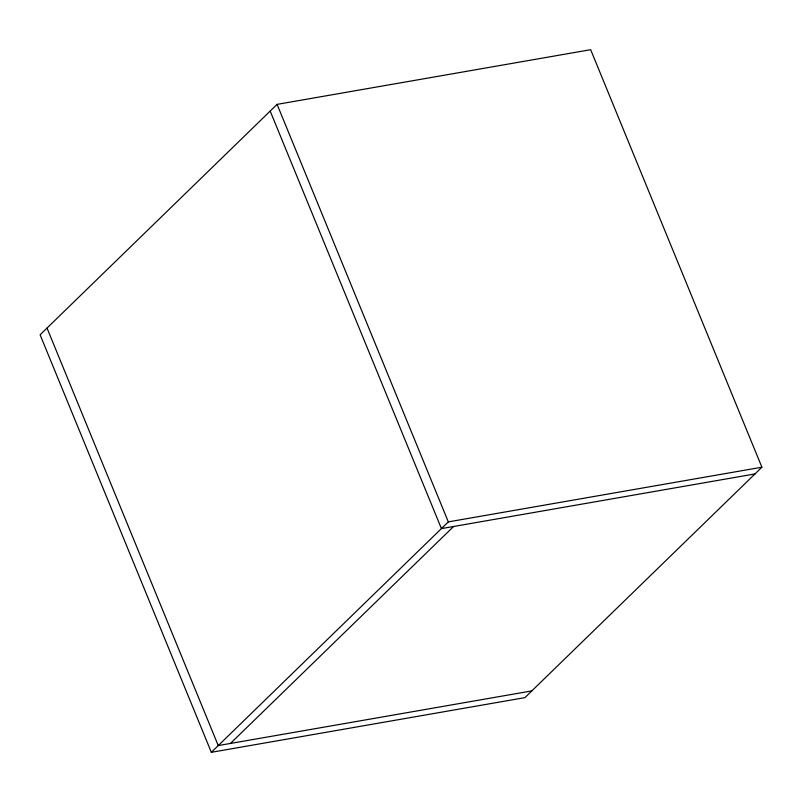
<?xml version="1.0" encoding="UTF-8"?>
<svg xmlns="http://www.w3.org/2000/svg" width="802" height="802" viewBox="0 0 802 802"><rect width="100%" height="100%" fill="white"/><g stroke="black" fill="none" stroke-linecap="round" stroke-linejoin="round"><path stroke-width="1.2" d="M277.091 104.37L40.1 334.785L211.337 752.306L524.909 697.63L761.9 467.215L590.663 49.694L277.091 104.37L448.328 521.881L211.337 752.306M230.445 743.454L453.611 526.483M448.328 521.881L761.9 467.215M754.983 473.932L441.421 528.608L270.184 111.087M531.816 690.913L218.244 745.579L47.017 328.068"/></g></svg>
